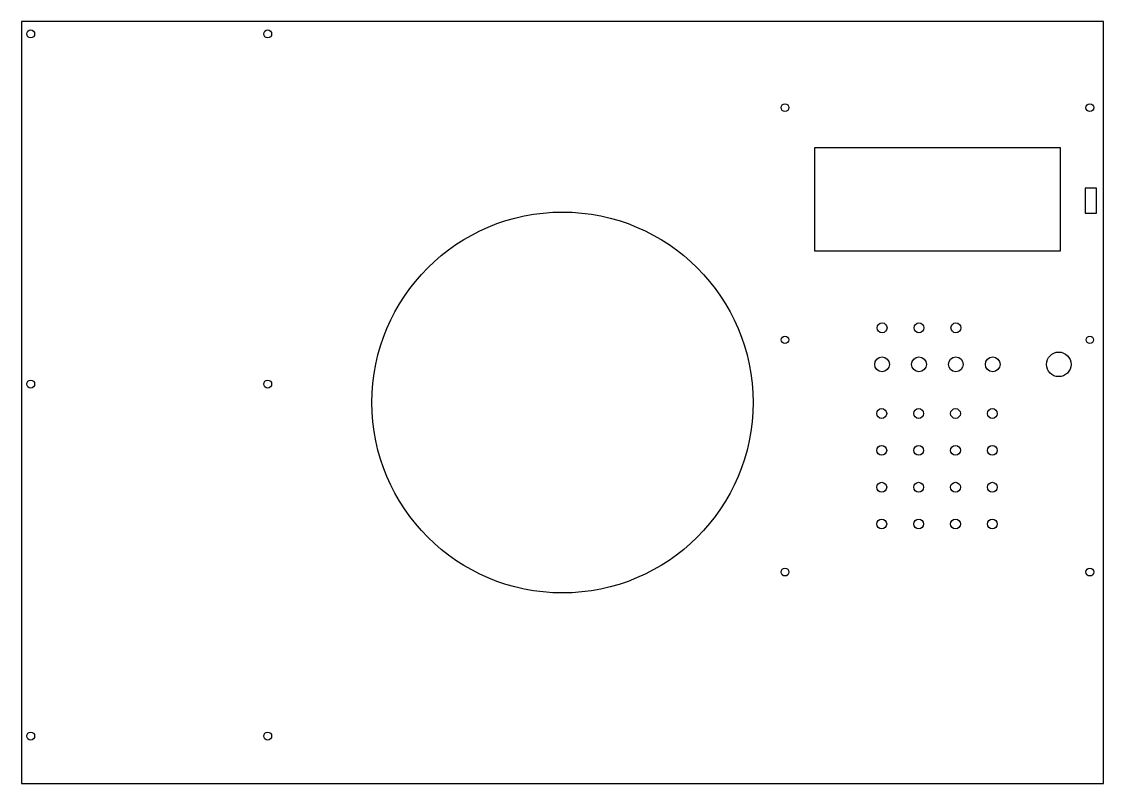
# Model space of a CAD drawing. Header units: millimetres. Extents: x 14 to 454, y 3 to 313.
import ezdxf

# ---------------------------------------------------------------- set-up
doc = ezdxf.new("R2010")
doc.units = ezdxf.units.MM

msp = doc.modelspace()

# ---------------------------------------------------------------- linework, layer by layer
at = {"color": 7, "linetype": 'Continuous', "lineweight": 25}
for p, q in [((14.04, 313.35), (14.04, 3.35)), ((454.04, 313.35), (14.04, 313.35)), ((454.04, 3.35), (454.04, 313.35)), ((336.54, 262.05), (336.54, 220.05)), ((436.54, 262.05), (336.54, 262.05)), ((436.54, 220.05), (436.54, 262.05)), ((451.28, 245.54), (446.67, 245.54)), ((446.67, 245.54), (446.67, 235.34)), ((451.28, 235.34), (451.28, 245.54)), ((446.67, 235.34), (451.28, 235.34)), ((336.54, 220.05), (436.54, 220.05)), ((14.04, 3.35), (454.04, 3.35))]:
    msp.add_line(p, q, dxfattribs=at)
for centre, radius in [((17.74, 308.35), 1.6), ((114.14, 308.35), 1.6), ((324.54, 278.35), 1.6), ((448.54, 278.35), 1.6), ((234.04, 158.35), 77.5), ((364.05, 188.73), 2), ((379.05, 188.73), 2), ((394.05, 188.73), 2), ((324.54, 183.85), 1.5), ((448.54, 183.87), 1.5), ((364.04, 173.87), 3), ((379.04, 173.87), 3), ((394.04, 173.87), 3), ((409.04, 173.87), 3), ((435.88, 173.87), 5), ((17.74, 165.85), 1.6), ((114.14, 165.85), 1.6), ((363.9, 153.87), 2), ((378.9, 153.87), 2), ((393.9, 153.87), 2), ((408.9, 153.87), 2), ((363.9, 138.87), 2), ((378.9, 138.87), 2), ((393.9, 138.87), 2), ((408.9, 138.87), 2), ((363.9, 123.87), 2), ((378.9, 123.87), 2), ((393.9, 123.87), 2), ((408.9, 123.87), 2), ((363.9, 108.87), 2), ((378.9, 108.87), 2), ((393.9, 108.87), 2), ((408.9, 108.87), 2), ((324.54, 89.35), 1.6), ((448.54, 89.35), 1.6), ((17.74, 22.59), 1.6), ((114.14, 22.59), 1.6)]:
    msp.add_circle(centre, radius, dxfattribs=at)

doc.saveas('drawing.dxf')
